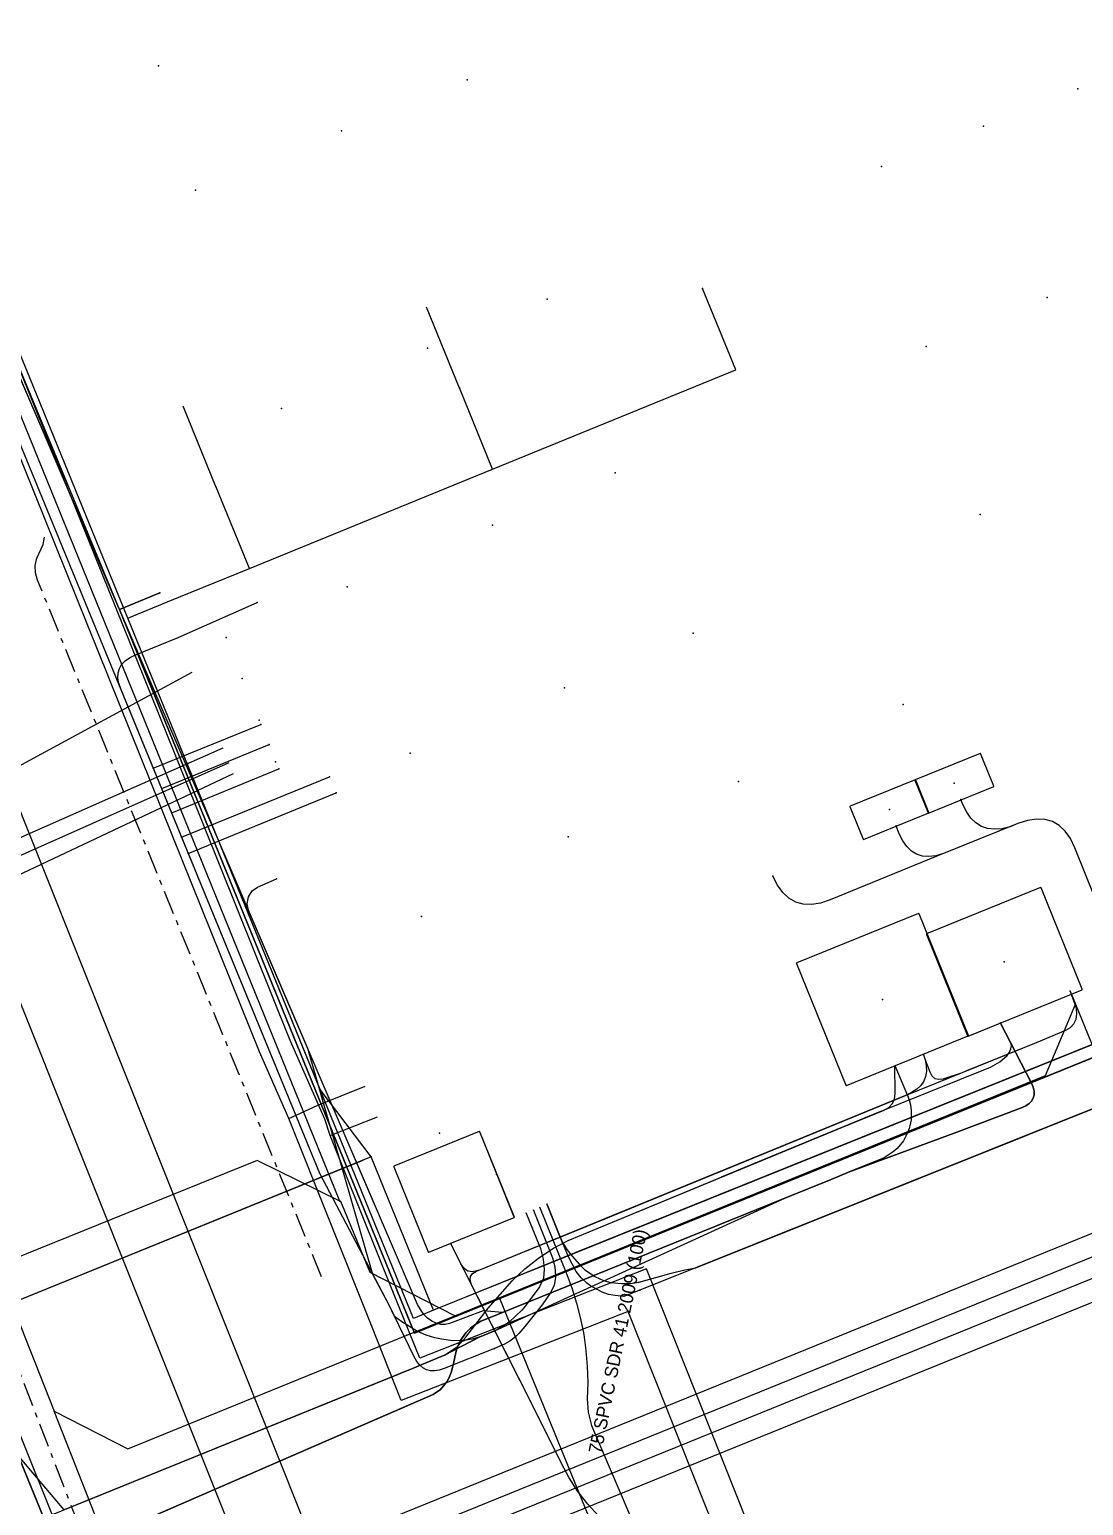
# Model space of a CAD drawing. Header units: metres. Extents: x -529 to 260, y -315 to 217.
# Drawn here: x -366.4 to -342.33, y -219.98 to -186.28 of the extents above; entities that cross this region are included whole.
import ezdxf

# ---------------------------------------------------------------- set-up
doc = ezdxf.new("R2010")
doc.units = ezdxf.units.M
doc.linetypes.add('DISUSED', pattern=[0.9943, 0.55, -0.1666, 0.1111, -0.1666])
for name, color, linetype, true_color in [('GM0772_GWA_Rioolleiding', 7, 'Continuous', 0xba38a8), ('KL1001_WAT_Waterleiding', 7, 'Continuous', 0x0000ff), ('KL1011_DAT_Duct', 7, 'Continuous', 0x00ff00), ('KL1011_DAT_Kabelbed', 7, 'Continuous', 0x00ff00), ('KL1011_DAT_Kast', 7, 'Continuous', 0x00ff00), ('KL1011_DAT_Telecommunicatiekabel', 7, 'Continuous', 0x00ff00), ('KL1031_ELS_Appurtenance', 7, 'Continuous', 0x960000), ('KL1031_ELS_Elektriciteitskabel', 7, 'Continuous', 0x960000), ('KL1031_ELS_ExtraGeometrie', 7, 'Continuous', 0x960000), ('KL1031_ELS_Kast', 7, 'Continuous', 0x960000), ('KL1031_ELS_Mantelbuis', 7, 'Continuous', 0x960000), ('KL1031_ELS_TechnischGebouw', 7, 'Continuous', 0x960000), ('KL1031_EMS_Appurtenance', 7, 'Continuous', 0xc80000), ('KL1031_EMS_Elektriciteitskabel', 7, 'Continuous', 0xc80000), ('KL1031_EMS_ExtraGeometrie', 7, 'Continuous', 0xc80000), ('KL1031_EMS_Mantelbuis', 7, 'Continuous', 0xc80000), ('KL1031_EMS_TechnischGebouw', 7, 'Continuous', 0xc80000), ('KL1031_GLD_Annotatie', 7, 'Continuous', 0xffffff), ('KL1031_GLD_OlieGasChemicalienPijpleiding', 7, 'Continuous', 0xffaf3c), ('KL1049_DAT_Appurtenance', 7, 'Continuous', 0x00ff00), ('KL1049_DAT_Mantelbuis', 7, 'Continuous', 0x00ff00), ('KL1049_DAT_Telecommunicatiekabel', 7, 'Continuous', 0x00ff00), ('KL1051_DAT_Appurtenance', 7, 'Continuous', 0x00ff00), ('KL1051_DAT_Kabelbed', 7, 'Continuous', 0x00ff00), ('KL1233_WRM_Appurtenance', 7, 'Continuous', 0x008080), ('KL1233_WRM_ThermischePijpleiding', 7, 'Continuous', 0x008080)]:
    doc.layers.add(name, color=color, linetype=linetype, true_color=true_color)

msp = doc.modelspace()

# ---------------------------------------------------------------- linework, layer by layer
at = {"layer": 'GM0772_GWA_Rioolleiding', "linetype": 'CONTINUOUS'}
for points in [[(-357.535, -231.21), (-379.161, -177.11)], [(-370.515, -194.388), (-356.544, -229.347)]]:
    msp.add_lwpolyline(points, dxfattribs=at)
at = {"layer": 'KL1001_WAT_Waterleiding', "linetype": 'CONTINUOUS'}
for points in [[(-364.233, -224.31), (-328.48, -209.809), (-323.956, -207.975), (-318.843, -205.901), (-299.696, -198.137)], [(-371.657, -205.816), (-362.685, -200.955)], [(-371.267, -206.789), (-361.979, -202.687)], [(-371.124, -207.145), (-361.843, -203.02)], [(-370.938, -207.608), (-361.742, -203.268)], [(-364.233, -224.31), (-370.938, -207.608), (-371.124, -207.145), (-371.267, -206.789), (-371.657, -205.816), (-371.711, -205.684)]]:
    msp.add_lwpolyline(points, dxfattribs=at)
at = {"layer": 'KL1011_DAT_Duct', "linetype": 'CONTINUOUS'}
for points in [[(-364.348, -199.525), (-377.779, -167.108)], [(-364.348, -199.525), (-377.779, -167.108)], [(-364.348, -199.525), (-377.779, -167.108)], [(-364.348, -199.525), (-377.779, -167.108)], [(-364.348, -199.525), (-377.779, -167.108)], [(-364.348, -199.525), (-377.779, -167.108)], [(-364.348, -199.525), (-377.779, -167.108)], [(-355.658, -215.26), (-357.605, -216.05), (-364.348, -199.525)], [(-355.658, -215.26), (-357.605, -216.05), (-364.348, -199.525)], [(-355.658, -215.26), (-357.605, -216.05), (-364.348, -199.525)], [(-355.658, -215.26), (-357.605, -216.05), (-364.348, -199.525)], [(-355.658, -215.26), (-357.605, -216.05), (-364.348, -199.525)], [(-355.658, -215.26), (-357.605, -216.05), (-364.348, -199.525)], [(-355.658, -215.26), (-357.605, -216.05), (-364.348, -199.525)], [(-352.841, -222.163), (-355.658, -215.26)], [(-352.841, -222.163), (-355.658, -215.26)], [(-352.841, -222.163), (-355.658, -215.26)], [(-352.841, -222.163), (-355.658, -215.26)], [(-352.841, -222.163), (-355.658, -215.26)], [(-352.841, -222.163), (-355.658, -215.26)], [(-352.841, -222.163), (-355.658, -215.26)]]:
    msp.add_lwpolyline(points, dxfattribs=at)
at = {"layer": 'KL1011_DAT_Kabelbed', "linetype": 'CONTINUOUS'}
for points in [[(-364.348, -199.525), (-377.779, -167.108)], [(-364.348, -199.525), (-363.424, -199.147)], [(-355.658, -215.26), (-357.605, -216.05), (-364.348, -199.525)], [(-335.927, -207.247), (-355.658, -215.26)], [(-352.841, -222.163), (-355.658, -215.26)]]:
    msp.add_lwpolyline(points, dxfattribs=at)
at = {"layer": 'KL1011_DAT_Kast'}
for p in [(-363.424, -199.147), (-361.906, -200.165), (-361.542, -201.103), (-361.152, -202.053), (-360.783, -203.004)]:
    msp.add_point(p, dxfattribs=at)
at = {"layer": 'KL1011_DAT_Telecommunicatiekabel', "linetype": 'CONTINUOUS'}
for points in [[(-256.882, -156.687), (-255.77, -156.233), (-249.263, -172.136), (-250.406, -172.514), (-357.605, -216.05), (-364.348, -199.525), (-363.424, -199.147)], [(-256.882, -156.687), (-255.77, -156.233), (-249.263, -172.136), (-250.406, -172.514), (-357.605, -216.05), (-364.348, -199.525), (-363.424, -199.147)], [(-256.882, -156.687), (-255.77, -156.233), (-249.263, -172.136), (-250.406, -172.514), (-357.605, -216.05), (-364.348, -199.525), (-363.424, -199.147)], [(-256.882, -156.687), (-255.77, -156.233), (-249.263, -172.136), (-250.406, -172.514), (-357.605, -216.05), (-364.348, -199.525), (-363.424, -199.147)], [(-256.882, -156.687), (-255.77, -156.233), (-249.263, -172.136), (-250.406, -172.514), (-357.605, -216.05), (-364.348, -199.525), (-363.424, -199.147)], [(-363.424, -199.147), (-364.348, -199.525), (-357.605, -216.05), (-258.218, -175.687), (-258.8, -174.254)], [(-363.424, -199.147), (-364.348, -199.525), (-357.605, -216.05), (-258.218, -175.687), (-258.8, -174.254)], [(-363.424, -199.147), (-364.348, -199.525), (-357.605, -216.05), (-258.218, -175.687), (-258.8, -174.254)], [(-363.424, -199.147), (-364.348, -199.525), (-357.605, -216.05), (-258.218, -175.687), (-258.8, -174.254)], [(-363.424, -199.147), (-364.348, -199.525), (-357.605, -216.05), (-258.218, -175.687), (-258.8, -174.254)], [(-363.424, -199.147), (-364.348, -199.525), (-357.605, -216.05), (-258.218, -175.687), (-258.8, -174.254)], [(-266.718, -176.377), (-265.755, -178.747), (-265.77, -178.753), (-357.605, -216.05), (-364.348, -199.525), (-363.424, -199.147)], [(-363.424, -199.147), (-364.348, -199.525), (-357.605, -216.05), (-265.77, -178.753), (-265.755, -178.747), (-266.718, -176.377)], [(-363.424, -199.147), (-364.348, -199.525), (-357.605, -216.05), (-265.77, -178.753), (-266.733, -176.383)], [(-363.424, -199.147), (-364.348, -199.525), (-357.605, -216.05), (-266.094, -178.885), (-267.056, -176.515)], [(-267.076, -176.522), (-266.113, -178.892), (-357.605, -216.05), (-364.348, -199.525), (-363.424, -199.147)], [(-363.424, -199.147), (-364.348, -199.525), (-357.605, -216.05), (-275.285, -182.618), (-276.247, -180.251)], [(-363.424, -199.147), (-364.348, -199.525), (-357.605, -216.05), (-275.967, -182.895), (-276.928, -180.528)], [(-363.424, -199.147), (-364.348, -199.525), (-357.605, -216.05), (-275.967, -182.895), (-276.928, -180.528)], [(-363.424, -199.147), (-364.348, -199.525), (-357.605, -216.05), (-276.008, -182.911), (-276.969, -180.545)], [(-363.424, -199.147), (-364.348, -199.525), (-357.605, -216.05), (-276.207, -182.993), (-277.169, -180.626)], [(-284.226, -183.496), (-283.267, -185.859), (-357.605, -216.05), (-364.348, -199.525), (-363.424, -199.147)], [(-363.424, -199.147), (-364.348, -199.525), (-357.605, -216.05), (-283.418, -185.921), (-284.378, -183.557)], [(-363.424, -199.147), (-364.348, -199.525), (-357.605, -216.05), (-283.624, -186.005), (-284.584, -183.641)], [(-285.022, -183.819), (-284.062, -186.182), (-357.605, -216.05), (-364.348, -199.525), (-363.424, -199.147)], [(-285.518, -184.021), (-284.559, -186.384), (-357.605, -216.05), (-364.348, -199.525), (-363.424, -199.147)], [(-285.808, -184.139), (-284.848, -186.501), (-357.605, -216.05), (-364.348, -199.525), (-363.424, -199.147)], [(-363.424, -199.147), (-364.348, -199.525), (-357.605, -216.05), (-284.848, -186.501), (-285.808, -184.139)], [(-290.395, -186.004), (-289.437, -188.365), (-357.605, -216.05), (-364.348, -199.525), (-363.424, -199.147)], [(-363.424, -199.147), (-364.348, -199.525), (-357.605, -216.05), (-289.437, -188.365), (-290.395, -186.004)], [(-363.424, -199.147), (-364.348, -199.525), (-357.605, -216.05), (-290.364, -188.741), (-291.323, -186.381)], [(-363.424, -199.147), (-364.348, -199.525), (-357.605, -216.05), (-291.864, -189.351), (-292.823, -186.991)], [(-363.424, -199.147), (-364.348, -199.525), (-357.605, -216.05), (-291.864, -189.351), (-292.823, -186.991)], [(-363.424, -199.147), (-364.348, -199.525), (-357.605, -216.05), (-291.923, -189.375), (-292.881, -187.015)], [(-363.424, -199.147), (-364.348, -199.525), (-357.605, -216.05), (-292.285, -189.522), (-293.243, -187.161)], [(-294.341, -187.608), (-293.383, -189.968), (-357.605, -216.05), (-364.348, -199.525), (-363.424, -199.147)], [(-363.424, -199.147), (-364.348, -199.525), (-357.605, -216.05), (-293.383, -189.968), (-294.341, -187.608)], [(-363.424, -199.147), (-364.348, -199.525), (-357.605, -216.05), (-293.383, -189.968), (-294.341, -187.608)], [(-363.424, -199.147), (-364.348, -199.525), (-357.605, -216.05), (-294.915, -190.59), (-295.874, -188.231)], [(-295.874, -188.231), (-294.915, -190.59), (-357.605, -216.05), (-364.348, -199.525), (-363.424, -199.147)], [(-363.424, -199.147), (-364.348, -199.525), (-357.605, -216.05), (-295.603, -190.869), (-296.561, -188.511)], [(-296.561, -188.511), (-295.603, -190.869), (-357.605, -216.05), (-364.348, -199.525), (-363.424, -199.147)], [(-363.424, -199.147), (-364.348, -199.525), (-357.605, -216.05), (-295.603, -190.869), (-296.561, -188.511)], [(-363.424, -199.147), (-364.348, -199.525), (-357.605, -216.05), (-295.603, -190.869), (-296.561, -188.511)], [(-363.424, -199.147), (-364.348, -199.525), (-357.605, -216.05), (-313.008, -197.939), (-313.963, -195.586)], [(-363.424, -199.147), (-364.348, -199.525), (-357.605, -216.05), (-313.008, -197.939), (-313.963, -195.586)], [(-363.424, -199.147), (-364.348, -199.525), (-357.605, -216.05), (-313.008, -197.939), (-313.963, -195.586)], [(-363.424, -199.147), (-364.348, -199.525), (-357.605, -216.05), (-313.008, -197.939), (-313.963, -195.586)], [(-363.424, -199.147), (-364.348, -199.525), (-357.605, -216.05), (-313.008, -197.939), (-313.963, -195.586)], [(-363.424, -199.147), (-364.348, -199.525), (-357.605, -216.05), (-313.008, -197.939), (-313.963, -195.586)], [(-363.424, -199.147), (-364.348, -199.525), (-357.605, -216.05), (-313.008, -197.939), (-313.963, -195.586)], [(-363.424, -199.147), (-364.348, -199.525), (-357.605, -216.05), (-313.008, -197.939), (-313.963, -195.586)], [(-363.424, -199.147), (-364.348, -199.525), (-357.605, -216.05), (-313.008, -197.939), (-313.963, -195.586)], [(-363.424, -199.147), (-364.348, -199.525), (-357.605, -216.05), (-313.008, -197.939), (-313.963, -195.586)], [(-363.424, -199.147), (-364.348, -199.525), (-357.605, -216.05), (-313.008, -197.939), (-313.963, -195.586)], [(-363.424, -199.147), (-364.348, -199.525), (-357.605, -216.05), (-313.008, -197.939), (-313.963, -195.586)], [(-363.424, -199.147), (-364.348, -199.525), (-357.605, -216.05), (-313.008, -197.939), (-313.963, -195.586)], [(-363.424, -199.147), (-364.348, -199.525), (-357.605, -216.05), (-313.008, -197.939), (-313.963, -195.586)], [(-363.424, -199.147), (-364.348, -199.525), (-357.605, -216.05), (-313.008, -197.939), (-313.963, -195.586)], [(-363.424, -199.147), (-364.348, -199.525), (-357.605, -216.05), (-313.008, -197.939), (-313.963, -195.586)], [(-363.424, -199.147), (-364.348, -199.525), (-357.605, -216.05), (-313.008, -197.939), (-313.963, -195.586)], [(-363.424, -199.147), (-364.348, -199.525), (-357.605, -216.05), (-313.008, -197.939), (-313.963, -195.586)], [(-363.424, -199.147), (-364.348, -199.525), (-357.605, -216.05), (-313.008, -197.939), (-313.963, -195.586)], [(-363.424, -199.147), (-364.348, -199.525), (-357.605, -216.05), (-313.008, -197.939), (-313.963, -195.586)], [(-363.424, -199.147), (-364.348, -199.525), (-357.605, -216.05), (-313.008, -197.939), (-313.963, -195.586)], [(-363.424, -199.147), (-364.348, -199.525), (-357.605, -216.05), (-313.008, -197.939), (-313.963, -195.586)], [(-363.424, -199.147), (-364.348, -199.525), (-357.605, -216.05), (-313.529, -198.15), (-314.484, -195.798)], [(-363.424, -199.147), (-364.348, -199.525), (-357.605, -216.05), (-318.797, -200.289), (-320.396, -196.351)], [(-320.396, -196.351), (-318.797, -200.289), (-357.605, -216.05), (-364.348, -199.525), (-363.424, -199.147)], [(-363.424, -199.147), (-364.348, -199.525), (-357.605, -216.05), (-318.797, -200.289), (-320.396, -196.351)], [(-363.424, -199.147), (-364.348, -199.525), (-357.605, -216.05), (-318.797, -200.289), (-320.396, -196.351)], [(-363.424, -199.147), (-364.348, -199.525), (-357.605, -216.05), (-318.797, -200.289), (-320.396, -196.351)], [(-363.424, -199.147), (-364.348, -199.525), (-357.605, -216.05), (-318.797, -200.289), (-320.396, -196.351)], [(-363.424, -199.147), (-364.348, -199.525), (-357.605, -216.05), (-318.797, -200.289), (-320.396, -196.351)], [(-363.424, -199.147), (-364.348, -199.525), (-357.605, -216.05), (-318.797, -200.289), (-320.396, -196.351)], [(-363.424, -199.147), (-364.348, -199.525), (-357.605, -216.05), (-318.797, -200.289), (-320.396, -196.351)], [(-363.424, -199.147), (-364.348, -199.525), (-357.605, -216.05), (-316.133, -199.207), (-317.088, -196.856)], [(-363.424, -199.147), (-364.348, -199.525), (-357.605, -216.05), (-316.133, -199.207), (-317.088, -196.856)], [(-363.424, -199.147), (-364.348, -199.525), (-357.605, -216.05), (-316.133, -199.207), (-317.088, -196.856)], [(-363.424, -199.147), (-364.348, -199.525), (-357.605, -216.05), (-316.133, -199.207), (-317.088, -196.856)], [(-363.424, -199.147), (-364.348, -199.525), (-357.605, -216.05), (-321.987, -201.585), (-323.59, -197.639)], [(-363.424, -199.147), (-364.348, -199.525), (-357.605, -216.05), (-321.987, -201.585), (-323.59, -197.639)], [(-363.424, -199.147), (-364.348, -199.525), (-357.605, -216.05), (-321.987, -201.585), (-323.59, -197.639)], [(-363.424, -199.147), (-364.348, -199.525), (-357.605, -216.05), (-321.987, -201.585), (-323.59, -197.639)], [(-363.424, -199.147), (-364.348, -199.525), (-357.605, -216.05), (-321.987, -201.585), (-323.59, -197.639)], [(-363.424, -199.147), (-364.348, -199.525), (-357.605, -216.05), (-321.987, -201.585), (-323.59, -197.639)], [(-363.424, -199.147), (-364.348, -199.525), (-357.605, -216.05), (-321.987, -201.585), (-323.59, -197.639)], [(-363.424, -199.147), (-364.348, -199.525), (-357.605, -216.05), (-321.987, -201.585), (-323.59, -197.639)], [(-363.424, -199.147), (-364.348, -199.525), (-357.605, -216.05), (-321.987, -201.585), (-323.59, -197.639)], [(-363.424, -199.147), (-364.348, -199.525), (-357.605, -216.05), (-321.987, -201.585), (-323.59, -197.639)], [(-363.424, -199.147), (-364.348, -199.525), (-357.605, -216.05), (-321.987, -201.585), (-323.59, -197.639)], [(-363.424, -199.147), (-364.348, -199.525), (-357.605, -216.05), (-321.987, -201.585), (-323.59, -197.639)], [(-363.424, -199.147), (-364.348, -199.525), (-357.605, -216.05), (-321.987, -201.585), (-323.59, -197.639)], [(-363.424, -199.147), (-364.348, -199.525), (-357.605, -216.05), (-335.927, -207.247), (-336.882, -204.895)], [(-363.424, -199.147), (-364.348, -199.525), (-357.605, -216.05), (-335.927, -207.247), (-336.882, -204.895)], [(-363.424, -199.147), (-364.348, -199.525), (-357.605, -216.05), (-335.927, -207.247), (-336.882, -204.895)], [(-363.424, -199.147), (-364.348, -199.525), (-357.605, -216.05), (-335.927, -207.247), (-336.882, -204.895)], [(-363.424, -199.147), (-364.348, -199.525), (-357.605, -216.05), (-335.927, -207.247), (-336.882, -204.895)], [(-363.424, -199.147), (-364.348, -199.525), (-357.605, -216.05), (-335.927, -207.247), (-336.882, -204.895)], [(-363.424, -199.147), (-364.348, -199.525), (-357.605, -216.05), (-335.927, -207.247), (-336.882, -204.895)], [(-363.424, -199.147), (-364.348, -199.525), (-357.605, -216.05), (-335.927, -207.247), (-336.882, -204.895)], [(-363.424, -199.147), (-364.348, -199.525), (-357.605, -216.05), (-335.927, -207.247), (-336.882, -204.895)], [(-363.424, -199.147), (-364.348, -199.525), (-357.605, -216.05), (-335.927, -207.247), (-336.882, -204.895)], [(-363.424, -199.147), (-364.348, -199.525), (-357.605, -216.05), (-335.927, -207.247), (-336.882, -204.895)], [(-363.424, -199.147), (-364.348, -199.525), (-357.605, -216.05), (-335.927, -207.247), (-336.882, -204.895)], [(-363.424, -199.147), (-364.348, -199.525), (-357.605, -216.05), (-335.927, -207.247), (-336.882, -204.895)], [(-363.424, -199.147), (-364.348, -199.525), (-357.605, -216.05), (-335.927, -207.247), (-336.882, -204.895)], [(-363.424, -199.147), (-364.348, -199.525), (-357.605, -216.05), (-335.927, -207.247), (-336.882, -204.895)], [(-363.424, -199.147), (-364.348, -199.525), (-357.605, -216.05), (-335.927, -207.247), (-336.882, -204.895)], [(-363.424, -199.147), (-364.348, -199.525), (-357.605, -216.05), (-335.927, -207.247), (-336.882, -204.895)], [(-363.424, -199.147), (-364.348, -199.525), (-357.605, -216.05), (-335.927, -207.247), (-336.882, -204.895)], [(-363.424, -199.147), (-364.348, -199.525), (-357.605, -216.05), (-335.927, -207.247), (-336.882, -204.895)], [(-363.424, -199.147), (-364.348, -199.525), (-357.605, -216.05), (-335.927, -207.247), (-336.882, -204.895)], [(-363.424, -199.147), (-364.348, -199.525), (-357.605, -216.05), (-335.927, -207.247), (-336.882, -204.895)], [(-363.424, -199.147), (-364.348, -199.525), (-357.605, -216.05), (-335.927, -207.247), (-336.882, -204.895)], [(-363.424, -199.147), (-364.348, -199.525), (-357.605, -216.05), (-335.927, -207.247), (-336.882, -204.895)], [(-363.424, -199.147), (-364.348, -199.525), (-357.605, -216.05), (-335.927, -207.247), (-336.882, -204.895)], [(-363.424, -199.147), (-364.348, -199.525), (-357.605, -216.05), (-335.927, -207.247), (-336.882, -204.895)], [(-363.424, -199.147), (-364.348, -199.525), (-357.605, -216.05), (-335.927, -207.247), (-336.882, -204.895)], [(-363.424, -199.147), (-364.348, -199.525), (-357.605, -216.05), (-335.927, -207.247), (-336.882, -204.895)], [(-363.424, -199.147), (-364.348, -199.525), (-357.605, -216.05), (-335.927, -207.247), (-336.882, -204.895)], [(-363.424, -199.147), (-364.348, -199.525), (-357.605, -216.05), (-335.927, -207.247), (-336.882, -204.895)], [(-363.424, -199.147), (-364.348, -199.525), (-357.605, -216.05), (-335.927, -207.247), (-336.882, -204.895)], [(-363.424, -199.147), (-364.348, -199.525), (-357.605, -216.05), (-335.927, -207.247), (-336.882, -204.895)], [(-363.424, -199.147), (-364.348, -199.525), (-357.605, -216.05), (-335.927, -207.247), (-336.882, -204.895)]]:
    msp.add_lwpolyline(points, dxfattribs=at)
at = {"layer": 'KL1031_ELS_Appurtenance'}
for p in [(-363.458, -187.113), (-356.406, -187.43), (-342.454, -187.635), (-359.272, -188.596), (-344.613, -188.49), (-346.939, -189.411), (-362.607, -189.954), (-343.161, -192.399), (-354.58, -192.437), (-357.312, -193.562), (-345.92, -193.521), (-360.642, -194.933), (-353.021, -196.409), (-344.689, -197.359), (-355.828, -197.6), (-359.147, -199.007), (-361.201, -199.369), (-351.242, -200.067), (-354.178, -201.312), (-346.447, -201.698), (-364.028, -202.043), (-364.028, -202.043), (-361.119, -202.149), (-360.93, -202.612), (-357.706, -202.809), (-363.573, -203.151), (-360.703, -203.167), (-359.55, -203.345), (-350.21, -203.452), (-363.382, -203.613), (-359.398, -203.715), (-345.127, -203.863), (-363.154, -204.169), (-346.609, -204.467), (-362.927, -204.723), (-354.096, -204.715), (-362.774, -205.094), (-360.756, -205.679), (-349.422, -205.612), (-357.447, -206.533), (-352.462, -215.067), (-357.894, -216.014), (-355.781, -216.396)]:
    msp.add_point(p, dxfattribs=at)
at = {"layer": 'KL1031_ELS_Elektriciteitskabel', "linetype": 'CONTINUOUS'}
for points in [[(-344.228, -208.956), (-343.516, -210.339), (-343.474, -210.436), (-343.454, -210.525), (-343.453, -210.608), (-343.474, -210.683), (-343.516, -210.75), (-343.578, -210.811), (-343.66, -210.865), (-343.764, -210.912), (-345.28, -211.483), (-347.696, -212.377), (-348.093, -212.543), (-349.148, -212.965), (-355.594, -215.575), (-356.038, -215.537), (-356.809, -215.828), (-356.905, -215.851), (-357.007, -215.849), (-357.111, -215.824), (-357.214, -215.776), (-357.312, -215.706), (-357.4, -215.617), (-357.539, -215.397), (-375.272, -174.062)], [(-344.228, -208.956), (-343.516, -210.339), (-343.474, -210.436), (-343.454, -210.525), (-343.453, -210.608), (-343.474, -210.683), (-343.516, -210.75), (-343.578, -210.811), (-343.66, -210.865), (-343.764, -210.912), (-345.28, -211.483), (-347.696, -212.377), (-348.093, -212.543), (-349.148, -212.965), (-355.594, -215.575), (-356.038, -215.537), (-356.809, -215.828), (-356.905, -215.851), (-357.007, -215.849), (-357.111, -215.824), (-357.214, -215.776), (-357.312, -215.706), (-357.4, -215.617), (-357.539, -215.397), (-375.088, -174.492)], [(-355.781, -216.396), (-356.931, -216.856), (-357.043, -216.893), (-357.148, -216.909), (-357.245, -216.906), (-357.333, -216.883), (-357.415, -216.84), (-357.489, -216.777), (-357.556, -216.695), (-357.614, -216.592), (-358.19, -215.407), (-359.77, -212.403), (-370.131, -187.2), (-370.112, -187.268)], [(-311.575, -198.592), (-325, -204.068), (-325.927, -204.442), (-352.462, -215.067)], [(-355.062, -213.291), (-354.728, -214.113), (-354.668, -214.358), (-354.647, -214.588), (-354.664, -214.796), (-354.75, -214.988), (-354.766, -215.014), (-355.104, -215.461), (-355.16, -215.526), (-355.445, -215.796), (-355.712, -215.964), (-355.98, -216.083), (-356.116, -216.136), (-356.294, -216.184), (-356.477, -216.214), (-356.734, -216.221), (-356.99, -216.187), (-357.143, -216.154), (-357.344, -216.098), (-357.536, -216.015), (-357.895, -215.794), (-358.062, -215.67), (-358.19, -215.407), (-359.77, -212.403), (-364.317, -201.34), (-364.362, -201.209), (-364.382, -201.087), (-364.377, -200.975), (-364.349, -200.874), (-364.297, -200.782), (-364.22, -200.701), (-364.118, -200.63), (-363.993, -200.569), (-363.008, -200.166), (-361.201, -199.369)], [(-355.062, -213.291), (-354.728, -214.113), (-354.668, -214.358), (-354.647, -214.588), (-354.664, -214.796), (-354.75, -214.988), (-354.766, -215.014), (-355.104, -215.461), (-355.16, -215.526), (-355.445, -215.796), (-355.712, -215.964), (-355.98, -216.083), (-356.116, -216.136), (-356.294, -216.184), (-356.477, -216.214), (-356.734, -216.221), (-356.99, -216.187), (-357.143, -216.154), (-357.344, -216.098), (-357.536, -216.015), (-357.895, -215.794), (-358.062, -215.67), (-358.19, -215.407), (-359.77, -212.403), (-364.028, -202.043)], [(-355.062, -213.291), (-354.728, -214.113), (-354.668, -214.358), (-354.647, -214.588), (-354.664, -214.796), (-354.75, -214.988), (-354.766, -215.014), (-355.104, -215.461), (-355.16, -215.526), (-355.445, -215.796), (-355.712, -215.964), (-355.98, -216.083), (-356.116, -216.136), (-356.294, -216.184), (-356.477, -216.214), (-356.734, -216.221), (-356.99, -216.187), (-357.143, -216.154), (-357.344, -216.098), (-357.536, -216.015), (-357.895, -215.794), (-358.062, -215.67), (-358.19, -215.407), (-359.77, -212.403), (-364.028, -202.043)], [(-363.573, -203.151), (-361.119, -202.149)], [(-373.601, -202.277), (-372.861, -203.699), (-365.866, -220.777)], [(-363.382, -203.613), (-360.93, -202.612)], [(-363.154, -204.169), (-360.703, -203.167)], [(-362.927, -204.723), (-359.55, -203.345)], [(-362.774, -205.094), (-359.398, -203.715)], [(-341.41, -207.746), (-342.527, -204.969), (-342.628, -204.758), (-342.748, -204.588), (-342.885, -204.457), (-343.039, -204.367), (-343.21, -204.318), (-343.398, -204.31), (-343.604, -204.342), (-343.828, -204.415), (-344.004, -204.486), (-344.189, -204.531), (-344.361, -204.545), (-344.517, -204.527), (-344.659, -204.479), (-344.786, -204.4), (-344.899, -204.29), (-344.996, -204.15), (-345.08, -203.978), (-345.127, -203.863)], [(-341.41, -207.746), (-342.527, -204.969), (-342.628, -204.758), (-342.748, -204.588), (-342.885, -204.457), (-343.039, -204.367), (-343.21, -204.318), (-343.398, -204.31), (-343.604, -204.342), (-343.828, -204.415), (-345.675, -205.159), (-348.114, -206.155), (-348.336, -206.228), (-348.542, -206.261), (-348.731, -206.254), (-348.901, -206.206), (-349.057, -206.119), (-349.195, -205.99), (-349.317, -205.821), (-349.422, -205.612)], [(-341.41, -207.746), (-342.527, -204.969), (-342.628, -204.758), (-342.748, -204.588), (-342.885, -204.457), (-343.039, -204.367), (-343.21, -204.318), (-343.398, -204.31), (-343.604, -204.342), (-343.828, -204.415), (-345.527, -205.098), (-345.7, -205.147), (-345.86, -205.167), (-346.006, -205.156), (-346.139, -205.115), (-346.258, -205.043), (-346.364, -204.941), (-346.456, -204.811), (-346.535, -204.649), (-346.609, -204.467)], [(-365.866, -220.777), (-372.483, -204.625)], [(-355.062, -213.291), (-354.728, -214.113), (-354.668, -214.358), (-354.647, -214.588), (-354.664, -214.796), (-354.75, -214.988), (-354.766, -215.014), (-355.104, -215.461), (-355.16, -215.526), (-355.445, -215.796), (-355.712, -215.964), (-355.98, -216.083), (-356.116, -216.136), (-356.294, -216.184), (-356.477, -216.214), (-356.734, -216.221), (-356.99, -216.187), (-357.143, -216.154), (-357.344, -216.098), (-357.536, -216.015), (-357.895, -215.794), (-358.062, -215.67), (-358.19, -215.407), (-358.557, -214.71), (-360.047, -209.552), (-361.402, -206.391), (-361.429, -206.246), (-361.397, -206.089), (-361.312, -205.953), (-361.193, -205.866), (-360.756, -205.679)], [(-366.232, -220.337), (-357.654, -216.855), (-356.995, -216.582), (-356.926, -216.551), (-356.116, -216.136), (-355.98, -216.083), (-355.783, -215.997), (-349.148, -212.965), (-348.093, -212.543), (-347.696, -212.377), (-345.28, -211.483), (-343.764, -210.912), (-343.66, -210.865), (-343.578, -210.811), (-343.516, -210.75), (-343.474, -210.683), (-343.453, -210.608), (-343.454, -210.525), (-343.474, -210.436), (-343.516, -210.339), (-344.228, -208.956)], [(-366.232, -220.337), (-357.654, -216.855), (-356.995, -216.582), (-356.926, -216.551), (-356.861, -216.517), (-356.628, -216.352), (-356.437, -216.139), (-355.928, -215.48), (-355.376, -214.858), (-355.09, -214.583), (-354.779, -214.336), (-354.447, -214.118), (-354.097, -213.931), (-347.216, -211.09), (-344.454, -209.978), (-344.239, -209.854), (-344.074, -209.706), (-344.018, -209.631), (-343.984, -209.557), (-343.973, -209.49), (-343.984, -209.431), (-344.228, -208.956)], [(-365.327, -220.992), (-357.179, -217.45), (-357.017, -217.333), (-356.904, -217.21), (-356.871, -217.161), (-356.815, -217.061), (-356.771, -216.946), (-356.721, -216.772), (-356.656, -216.461), (-356.639, -216.404), (-356.594, -216.291), (-356.558, -216.22), (-356.512, -216.147), (-356.434, -216.043), (-356.392, -215.998), (-356.326, -215.935), (-356.231, -215.861), (-356.151, -215.811), (-356.09, -215.778), (-355.991, -215.735), (-349.148, -212.965), (-348.093, -212.543), (-347.696, -212.377), (-345.28, -211.483), (-343.764, -210.912), (-343.66, -210.865), (-343.578, -210.811), (-343.516, -210.75), (-343.474, -210.683), (-343.453, -210.608), (-343.454, -210.525), (-343.474, -210.436), (-343.516, -210.339), (-344.228, -208.956)], [(-366.232, -220.337), (-357.654, -216.855), (-356.995, -216.582), (-356.926, -216.551), (-356.861, -216.517), (-356.628, -216.352), (-356.437, -216.139), (-355.928, -215.48), (-355.376, -214.858), (-355.09, -214.583), (-354.779, -214.336), (-354.447, -214.118), (-354.097, -213.931), (-347.833, -211.344), (-346.883, -210.956), (-346.771, -210.894), (-346.691, -210.809), (-346.644, -210.705), (-346.629, -210.578), (-346.637, -209.934)], [(-366.232, -220.337), (-357.654, -216.855), (-356.995, -216.582), (-356.926, -216.551), (-356.861, -216.517), (-356.628, -216.352), (-356.437, -216.139), (-355.928, -215.48), (-355.376, -214.858), (-355.09, -214.583), (-354.779, -214.336), (-354.447, -214.118), (-354.097, -213.931), (-347.833, -211.344), (-346.883, -210.956), (-346.771, -210.894), (-346.691, -210.809), (-346.644, -210.705), (-346.629, -210.578), (-346.637, -209.934)], [(-366.232, -220.337), (-357.654, -216.855), (-356.995, -216.582), (-356.926, -216.551), (-356.861, -216.517), (-356.628, -216.352), (-356.437, -216.139), (-355.928, -215.48), (-355.376, -214.858), (-355.09, -214.583), (-354.779, -214.336), (-354.447, -214.118), (-354.097, -213.931), (-347.833, -211.344), (-346.883, -210.956), (-346.771, -210.894), (-346.691, -210.809), (-346.644, -210.705), (-346.629, -210.578), (-346.637, -209.934)], [(-366.232, -220.337), (-357.654, -216.855), (-356.995, -216.582), (-356.926, -216.551), (-356.861, -216.517), (-356.628, -216.352), (-356.437, -216.139), (-355.928, -215.48), (-355.376, -214.858), (-355.09, -214.583), (-354.779, -214.336), (-354.447, -214.118), (-354.097, -213.931), (-347.833, -211.344), (-346.883, -210.956), (-346.771, -210.894), (-346.691, -210.809), (-346.644, -210.705), (-346.629, -210.578), (-346.637, -209.934)], [(-366.232, -220.337), (-357.654, -216.855), (-356.995, -216.582), (-356.926, -216.551), (-356.861, -216.517), (-356.628, -216.352), (-356.437, -216.139), (-355.928, -215.48), (-355.376, -214.858), (-355.09, -214.583), (-354.779, -214.336), (-354.447, -214.118), (-354.097, -213.931), (-347.833, -211.344), (-346.883, -210.956), (-346.771, -210.894), (-346.691, -210.809), (-346.644, -210.705), (-346.629, -210.578), (-346.637, -209.934)], [(-366.232, -220.337), (-357.654, -216.855), (-356.995, -216.582), (-356.926, -216.551), (-356.861, -216.517), (-356.628, -216.352), (-356.437, -216.139), (-355.928, -215.48), (-355.376, -214.858), (-355.09, -214.583), (-354.779, -214.336), (-354.447, -214.118), (-354.097, -213.931), (-347.833, -211.344), (-346.883, -210.956), (-346.771, -210.894), (-346.691, -210.809), (-346.644, -210.705), (-346.629, -210.578), (-346.637, -209.934)], [(-366.232, -220.337), (-357.654, -216.855), (-356.995, -216.582), (-356.926, -216.551), (-356.861, -216.517), (-356.628, -216.352), (-356.437, -216.139), (-355.928, -215.48), (-355.376, -214.858), (-355.09, -214.583), (-354.779, -214.336), (-354.447, -214.118), (-354.097, -213.931), (-347.833, -211.344), (-346.883, -210.956), (-346.771, -210.894), (-346.691, -210.809), (-346.644, -210.705), (-346.629, -210.578), (-346.637, -209.934)], [(-366.232, -220.337), (-357.654, -216.855), (-356.995, -216.582), (-356.926, -216.551), (-356.861, -216.517), (-356.628, -216.352), (-356.437, -216.139), (-355.928, -215.48), (-355.376, -214.858), (-355.09, -214.583), (-354.779, -214.336), (-354.447, -214.118), (-354.097, -213.931), (-347.833, -211.344), (-346.883, -210.956), (-346.771, -210.894), (-346.691, -210.809), (-346.644, -210.705), (-346.629, -210.578), (-346.637, -209.934)], [(-366.232, -220.337), (-357.654, -216.855), (-356.995, -216.582), (-356.926, -216.551), (-356.861, -216.517), (-356.628, -216.352), (-356.437, -216.139), (-355.928, -215.48), (-355.376, -214.858), (-355.09, -214.583), (-354.779, -214.336), (-354.447, -214.118), (-354.097, -213.931), (-347.833, -211.344), (-346.883, -210.956), (-346.771, -210.894), (-346.691, -210.809), (-346.644, -210.705), (-346.629, -210.578), (-346.637, -209.934)], [(-346.637, -209.934), (-346.347, -210.621), (-346.309, -210.725), (-346.281, -210.835), (-346.262, -210.976), (-346.26, -211.064), (-346.267, -211.179), (-346.291, -211.317), (-346.309, -211.376), (-346.383, -211.554), (-346.439, -211.656), (-346.587, -211.836), (-346.672, -211.912), (-346.882, -212.044), (-347.696, -212.377), (-348.093, -212.543), (-349.148, -212.965), (-355.991, -215.735), (-356.09, -215.778), (-356.151, -215.811), (-356.231, -215.861), (-356.326, -215.935), (-356.392, -215.998), (-356.434, -216.043), (-356.512, -216.147), (-356.558, -216.22), (-356.594, -216.291), (-356.639, -216.404), (-356.656, -216.461), (-356.721, -216.772), (-356.771, -216.946), (-356.815, -217.061), (-356.871, -217.161), (-356.904, -217.21), (-357.017, -217.333), (-357.179, -217.45), (-365.327, -220.992)], [(-354.586, -213.097), (-354.295, -213.816), (-354.226, -213.977), (-354.127, -214.138), (-354.01, -214.288), (-353.841, -214.482), (-353.722, -214.597), (-353.705, -214.611), (-353.489, -214.753), (-353.292, -214.847), (-353.126, -214.892), (-352.876, -214.916), (-352.677, -214.919), (-352.475, -214.885), (-351.748, -214.681), (-351.432, -214.604), (-351.183, -214.555), (-340.996, -210.477)], [(-354.586, -213.097), (-354.295, -213.816), (-354.226, -213.977), (-354.127, -214.138), (-354.01, -214.288), (-353.841, -214.482), (-353.722, -214.597), (-353.705, -214.611), (-353.489, -214.753), (-353.292, -214.847), (-353.126, -214.892), (-352.876, -214.916), (-352.677, -214.919), (-352.481, -214.886), (-352.095, -214.78), (-351.748, -214.681), (-351.432, -214.604), (-351.183, -214.555), (-340.996, -210.477)], [(-354.586, -213.097), (-354.295, -213.816), (-354.226, -213.977), (-354.127, -214.138), (-354.01, -214.288), (-353.841, -214.482), (-353.722, -214.597), (-353.705, -214.611), (-353.489, -214.753), (-353.292, -214.847), (-353.126, -214.892), (-352.876, -214.916), (-352.677, -214.919), (-352.481, -214.886), (-352.095, -214.78), (-351.748, -214.681), (-351.432, -214.604), (-351.183, -214.555), (-340.996, -210.477)], [(-355.062, -213.291), (-354.728, -214.113), (-354.668, -214.358), (-354.647, -214.588), (-354.664, -214.796), (-354.75, -214.988), (-354.766, -215.014), (-355.104, -215.461), (-355.16, -215.526), (-355.445, -215.796), (-355.712, -215.964), (-355.98, -216.083), (-356.116, -216.136), (-356.926, -216.551), (-356.995, -216.582), (-357.654, -216.855), (-365.613, -220.085), (-366.658, -218.843)], [(-354.901, -213.226), (-354.456, -214.329), (-354.399, -214.531), (-354.387, -214.742), (-354.389, -214.78), (-354.419, -214.951), (-354.491, -215.11), (-354.693, -215.401), (-355.09, -215.894), (-355.227, -216.054), (-355.28, -216.111), (-355.34, -216.166), (-355.427, -216.229), (-355.55, -216.303), (-355.781, -216.396)], [(-354.752, -213.165), (-354.141, -214.67), (-354.013, -215.014), (-353.904, -215.365), (-353.813, -215.721), (-353.743, -216.081), (-353.692, -216.445), (-353.661, -216.811), (-353.651, -217.178), (-353.661, -217.545), (-353.644, -217.857), (-353.562, -218.159), (-352.038, -221.738)], [(-352.462, -215.067), (-352.828, -215.213), (-353.028, -215.192), (-353.178, -215.165), (-353.322, -215.116), (-353.586, -214.966), (-353.669, -214.905), (-353.802, -214.785), (-353.912, -214.643), (-354.08, -214.324), (-354.295, -213.816), (-354.586, -213.097)]]:
    msp.add_lwpolyline(points, dxfattribs=at)
at = {"layer": 'KL1031_ELS_Elektriciteitskabel', "linetype": 'DISUSED'}
msp.add_lwpolyline([(-364.535, -222.35), (-373.52, -199.08)], dxfattribs=at)
at = {"layer": 'KL1031_ELS_ExtraGeometrie', "linetype": 'CONTINUOUS'}
for points in [[(-344.378, -203.567), (-344.376, -203.558), (-344.678, -202.817), (-344.687, -202.811), (-346.173, -203.415), (-346.18, -203.424), (-345.877, -204.169), (-345.868, -204.175), (-344.378, -203.568), (-344.378, -203.567)], [(-345.859, -204.171), (-345.858, -204.162), (-346.16, -203.421), (-346.169, -203.414), (-347.655, -204.017), (-347.661, -204.026), (-347.36, -204.772), (-347.351, -204.778), (-345.86, -204.172), (-345.859, -204.171)], [(-342.36, -208.207), (-342.359, -208.198), (-343.298, -205.882), (-343.305, -205.876), (-343.312, -205.876), (-345.91, -206.93), (-345.916, -206.937), (-345.916, -206.943), (-344.975, -209.26), (-344.969, -209.265), (-344.962, -209.266), (-342.36, -208.208), (-342.36, -208.207)], [(-344.958, -209.262), (-344.956, -209.252), (-346.084, -206.472), (-346.09, -206.467), (-346.098, -206.467), (-348.877, -207.595), (-348.883, -207.6), (-348.883, -207.608), (-347.755, -210.388), (-347.75, -210.394), (-347.742, -210.394), (-344.958, -209.262), (-344.958, -209.262)], [(-355.329, -213.408), (-355.327, -213.4), (-355.331, -213.389), (-356.117, -211.453), (-356.123, -211.447), (-356.131, -211.448), (-358.077, -212.237), (-358.083, -212.243), (-358.083, -212.251), (-357.292, -214.196), (-357.287, -214.202), (-357.279, -214.202), (-355.329, -213.408), (-355.329, -213.408)]]:
    msp.add_lwpolyline(points, close=True, dxfattribs=at)
at = {"layer": 'KL1031_ELS_Kast'}
for p in [(-345.278, -203.493), (-346.76, -204.096)]:
    msp.add_point(p, dxfattribs=at)
at = {"layer": 'KL1031_ELS_Mantelbuis', "linetype": 'CONTINUOUS'}
for points in [[(-347.833, -211.344), (-350.606, -212.489)], [(-347.833, -211.344), (-350.606, -212.489)], [(-347.833, -211.344), (-350.606, -212.489)], [(-347.833, -211.344), (-350.606, -212.489)], [(-347.833, -211.344), (-350.606, -212.489)], [(-347.833, -211.344), (-350.606, -212.489)], [(-347.833, -211.344), (-350.606, -212.489)], [(-347.833, -211.344), (-350.606, -212.489)], [(-347.833, -211.344), (-350.606, -212.489)], [(-347.833, -211.344), (-350.606, -212.489)], [(-357.654, -216.855), (-365.243, -219.936)], [(-357.654, -216.855), (-365.243, -219.936)], [(-357.654, -216.855), (-365.243, -219.936)], [(-357.654, -216.855), (-365.243, -219.936)], [(-357.654, -216.855), (-365.243, -219.936)], [(-357.654, -216.855), (-365.243, -219.936)], [(-357.654, -216.855), (-365.243, -219.936)], [(-357.654, -216.855), (-365.243, -219.936)], [(-357.654, -216.855), (-365.243, -219.936)], [(-357.654, -216.855), (-365.243, -219.936)], [(-357.654, -216.855), (-365.243, -219.936)], [(-357.654, -216.855), (-365.243, -219.936)], [(-357.517, -217.598), (-365.327, -220.992)], [(-357.517, -217.598), (-365.327, -220.992)]]:
    msp.add_lwpolyline(points, dxfattribs=at)
at = {"layer": 'KL1031_ELS_TechnischGebouw'}
for p in [(-344.137, -207.57), (-346.92, -208.429), (-355.732, -212.429)]:
    msp.add_point(p, dxfattribs=at)
at = {"layer": 'KL1031_EMS_Appurtenance'}
msp.add_point((-353.276, -213.443), dxfattribs=at)
at = {"layer": 'KL1031_EMS_Elektriciteitskabel', "linetype": 'DISUSED'}
msp.add_lwpolyline([(-359.729, -214.761), (-366.217, -198.857), (-366.262, -198.691), (-366.269, -198.519), (-366.234, -198.35), (-366.089, -198.042), (-366.055, -197.877)], dxfattribs=at)
msp.add_lwpolyline([(-359.729, -214.761), (-366.217, -198.857), (-366.262, -198.691), (-366.269, -198.519), (-366.234, -198.35), (-366.089, -198.042), (-366.055, -197.877)], dxfattribs=at)
at = {"layer": 'KL1031_EMS_Elektriciteitskabel', "linetype": 'CONTINUOUS'}
for points in [[(-353.276, -213.443), (-346.391, -210.624), (-343.404, -209.411), (-342.73, -209.133), (-342.628, -209.072), (-342.546, -208.985), (-342.493, -208.88), (-342.476, -208.762), (-342.49, -208.639), (-342.525, -208.52), (-342.613, -208.301)], [(-345.993, -209.673), (-345.945, -209.811), (-345.841, -210.085), (-345.791, -210.176), (-345.724, -210.232), (-345.637, -210.253), (-345.535, -210.239), (-345.092, -210.094), (-344.99, -210.054), (-343.404, -209.411), (-342.73, -209.133), (-342.628, -209.072), (-342.546, -208.985), (-342.493, -208.88), (-342.476, -208.762), (-342.49, -208.639), (-342.525, -208.52), (-342.613, -208.301)], [(-345.993, -209.673), (-345.945, -209.811), (-345.918, -209.948), (-345.914, -210.074), (-345.934, -210.191), (-345.978, -210.298), (-346.046, -210.394), (-346.138, -210.481), (-346.253, -210.557), (-346.391, -210.624), (-356.124, -214.609), (-356.158, -214.622), (-356.281, -214.648), (-356.387, -214.631), (-356.476, -214.57), (-356.548, -214.467), (-356.789, -213.991)], [(-353.398, -220.225), (-353.648, -219.952), (-353.874, -219.663), (-354.074, -219.354), (-354.249, -219.029), (-354.911, -217.694), (-356.307, -214.943), (-356.339, -214.843), (-356.331, -214.758), (-356.281, -214.69), (-356.191, -214.637), (-353.276, -213.443)], [(-348.015, -235.576), (-348.256, -234.985), (-348.378, -234.579), (-348.417, -234.185), (-348.385, -233.598), (-348.399, -233.19), (-348.432, -232.91), (-348.55, -232.569), (-349.343, -230.423), (-352.141, -221.868), (-352.405, -221.455), (-352.622, -221.134), (-352.856, -220.825), (-353.106, -220.531), (-353.398, -220.225), (-353.648, -219.952), (-353.874, -219.663), (-354.074, -219.354), (-354.249, -219.029), (-354.911, -217.694), (-356.789, -213.991)]]:
    msp.add_lwpolyline(points, dxfattribs=at)
at = {"layer": 'KL1031_EMS_ExtraGeometrie', "linetype": 'CONTINUOUS'}
for points in [[(-342.36, -208.207), (-342.359, -208.198), (-343.298, -205.882), (-343.305, -205.876), (-343.312, -205.876), (-345.91, -206.93), (-345.916, -206.937), (-345.916, -206.943), (-344.975, -209.26), (-344.969, -209.265), (-344.962, -209.266), (-342.36, -208.208), (-342.36, -208.207)], [(-344.958, -209.262), (-344.956, -209.252), (-346.084, -206.472), (-346.09, -206.467), (-346.098, -206.467), (-348.877, -207.595), (-348.883, -207.6), (-348.883, -207.608), (-347.755, -210.388), (-347.75, -210.394), (-347.742, -210.394), (-344.958, -209.262), (-344.958, -209.262)], [(-355.329, -213.408), (-355.328, -213.398), (-356.117, -211.453), (-356.123, -211.447), (-356.131, -211.448), (-358.077, -212.237), (-358.083, -212.243), (-358.083, -212.251), (-357.292, -214.196), (-357.287, -214.202), (-357.279, -214.202), (-355.329, -213.408), (-355.329, -213.408)]]:
    msp.add_lwpolyline(points, close=True, dxfattribs=at)
at = {"layer": 'KL1031_EMS_Mantelbuis', "linetype": 'CONTINUOUS'}
msp.add_lwpolyline([(-350.655, -212.37), (-347.879, -211.233)], dxfattribs=at)
msp.add_lwpolyline([(-350.655, -212.37), (-347.879, -211.233)], dxfattribs=at)
at = {"layer": 'KL1031_EMS_TechnischGebouw'}
for p in [(-344.137, -207.57), (-346.92, -208.429), (-355.732, -212.429)]:
    msp.add_point(p, dxfattribs=at)
at = {"layer": 'KL1031_GLD_OlieGasChemicalienPijpleiding', "linetype": 'CONTINUOUS'}
msp.add_lwpolyline([(-238.448, -172.749), (-356.44, -220.608), (-379.786, -230.12)], dxfattribs=at)
at = {"layer": 'KL1049_DAT_Appurtenance'}
for p in [(-351.028, -192.196), (-356.582, -194.465), (-362.136, -196.733), (-358.599, -212.021), (-353.926, -214.208), (-353.926, -214.208), (-353.926, -214.208)]:
    msp.add_point(p, dxfattribs=at)
at = {"layer": 'KL1049_DAT_Mantelbuis', "linetype": 'CONTINUOUS'}
msp.add_lwpolyline([(-367.38, -215.596), (-358.784, -212.096)], dxfattribs=at)
at = {"layer": 'KL1049_DAT_Telecommunicatiekabel', "linetype": 'CONTINUOUS'}
for points in [[(-141.421, -120.858), (-140.612, -125.94), (-140.01, -127.422), (-239.307, -167.735), (-240.784, -168.757), (-241.202, -168.928), (-248.499, -171.9), (-250.406, -172.514), (-356.704, -215.337), (-357.172, -215.526), (-358.599, -212.021)], [(-358.599, -212.021), (-359.763, -210.487), (-364.156, -199.725), (-370.475, -184.246), (-373.337, -177.233), (-377.519, -166.992), (-368.859, -163.435), (-369.714, -161.299), (-370.278, -159.91), (-368.88, -159.369), (-367.48, -158.828)], [(-358.599, -212.021), (-359.763, -210.487), (-364.156, -199.725), (-370.475, -184.246), (-373.337, -177.233), (-377.519, -166.992), (-368.859, -163.435), (-369.714, -161.299), (-370.278, -159.91), (-368.88, -159.369)], [(-358.599, -212.021), (-359.763, -210.487), (-364.156, -199.725), (-370.475, -184.246), (-373.337, -177.233), (-377.519, -166.992), (-368.859, -163.435), (-369.714, -161.299), (-370.278, -159.91)], [(-247.772, -171.587), (-248.499, -171.9), (-250.406, -172.514), (-353.926, -214.208)], [(-353.926, -214.208), (-356.704, -215.337), (-357.172, -215.526), (-357.629, -215.713), (-364.156, -199.725), (-363.231, -199.346), (-361.379, -198.59), (-355.825, -196.322), (-350.27, -194.053), (-351.028, -192.196)], [(-356.581, -194.47), (-357.336, -192.619)], [(-356.581, -194.47), (-357.336, -192.619)], [(-356.581, -194.47), (-357.336, -192.619)], [(-356.581, -194.47), (-357.336, -192.619)], [(-356.581, -194.47), (-357.336, -192.619)], [(-356.581, -194.47), (-357.336, -192.619)], [(-356.581, -194.47), (-357.336, -192.619)], [(-356.581, -194.47), (-357.336, -192.619)], [(-356.581, -194.47), (-357.336, -192.619)], [(-356.581, -194.47), (-357.336, -192.619)], [(-356.581, -194.47), (-357.336, -192.619)], [(-356.581, -194.47), (-357.336, -192.619)], [(-356.581, -194.47), (-357.336, -192.619)], [(-356.581, -194.47), (-357.336, -192.619)], [(-356.581, -194.47), (-357.336, -192.619)], [(-356.581, -194.47), (-357.336, -192.619)], [(-356.581, -194.47), (-357.336, -192.619)], [(-356.581, -194.47), (-357.336, -192.619)], [(-356.581, -194.47), (-357.336, -192.619)], [(-356.581, -194.47), (-357.336, -192.619)], [(-356.581, -194.47), (-357.336, -192.619)], [(-356.581, -194.47), (-357.336, -192.619)], [(-356.581, -194.47), (-357.336, -192.619)], [(-356.581, -194.47), (-357.336, -192.619)], [(-356.581, -194.47), (-357.336, -192.619)], [(-356.581, -194.47), (-357.336, -192.619)], [(-356.581, -194.47), (-357.336, -192.619)], [(-356.581, -194.47), (-357.336, -192.619)], [(-356.581, -194.47), (-357.336, -192.619)], [(-356.581, -194.47), (-357.336, -192.619)], [(-356.581, -194.47), (-357.336, -192.619)], [(-356.581, -194.47), (-357.336, -192.619)], [(-356.581, -194.47), (-357.336, -192.619)], [(-356.581, -194.47), (-357.336, -192.619)], [(-356.581, -194.47), (-357.336, -192.619)], [(-356.581, -194.47), (-357.336, -192.619)], [(-356.581, -194.47), (-357.336, -192.619)], [(-356.581, -194.47), (-357.336, -192.619)], [(-356.581, -194.47), (-357.336, -192.619)], [(-356.581, -194.47), (-357.336, -192.619)], [(-356.581, -194.47), (-357.336, -192.619)], [(-353.926, -214.208), (-356.704, -215.337), (-357.172, -215.526), (-357.629, -215.713), (-364.156, -199.725), (-363.231, -199.346), (-361.379, -198.59), (-355.825, -196.322), (-356.582, -194.465)], [(-362.135, -196.739), (-362.891, -194.886)], [(-362.135, -196.739), (-362.891, -194.886)], [(-362.135, -196.739), (-362.891, -194.886)], [(-362.135, -196.739), (-362.891, -194.886)], [(-362.135, -196.739), (-362.891, -194.886)], [(-362.135, -196.739), (-362.891, -194.886)], [(-362.135, -196.739), (-362.891, -194.886)], [(-362.135, -196.739), (-362.891, -194.886)], [(-362.135, -196.739), (-362.891, -194.886)], [(-362.135, -196.739), (-362.891, -194.886)], [(-362.135, -196.739), (-362.891, -194.886)], [(-362.135, -196.739), (-362.891, -194.886)], [(-362.135, -196.739), (-362.891, -194.886)], [(-362.135, -196.739), (-362.891, -194.886)], [(-362.135, -196.739), (-362.891, -194.886)], [(-362.135, -196.739), (-362.891, -194.886)], [(-362.135, -196.739), (-362.891, -194.886)], [(-362.135, -196.739), (-362.891, -194.886)], [(-362.135, -196.739), (-362.891, -194.886)], [(-362.135, -196.739), (-362.891, -194.886)], [(-362.135, -196.739), (-362.891, -194.886)], [(-362.135, -196.739), (-362.891, -194.886)], [(-362.135, -196.739), (-362.891, -194.886)], [(-362.135, -196.739), (-362.891, -194.886)], [(-362.135, -196.739), (-362.891, -194.886)], [(-362.135, -196.739), (-362.891, -194.886)], [(-362.135, -196.739), (-362.891, -194.886)], [(-362.135, -196.739), (-362.891, -194.886)], [(-362.135, -196.739), (-362.891, -194.886)], [(-362.135, -196.739), (-362.891, -194.886)], [(-362.135, -196.739), (-362.891, -194.886)], [(-362.135, -196.739), (-362.891, -194.886)], [(-362.135, -196.739), (-362.891, -194.886)], [(-362.135, -196.739), (-362.891, -194.886)], [(-362.135, -196.739), (-362.891, -194.886)], [(-362.135, -196.739), (-362.891, -194.886)], [(-362.135, -196.739), (-362.891, -194.886)], [(-362.135, -196.739), (-362.891, -194.886)], [(-353.926, -214.208), (-356.704, -215.337), (-357.172, -215.526), (-357.629, -215.713), (-364.156, -199.725), (-363.231, -199.346), (-361.379, -198.59), (-362.136, -196.733)], [(-358.599, -212.021), (-368.983, -216.248), (-374.072, -203.756)]]:
    msp.add_lwpolyline(points, dxfattribs=at)
at = {"layer": 'KL1051_DAT_Appurtenance'}
for p in [(-342.631, -208.241), (-342.51, -208.536), (-359.31, -213.038), (-356.685, -215.652), (-357.781, -216.098), (-365.838, -217.834)]:
    msp.add_point(p, dxfattribs=at)
at = {"layer": 'KL1051_DAT_Kabelbed', "linetype": 'CONTINUOUS'}
for points in [[(-359.31, -213.038), (-373.584, -177.925), (-372.792, -175.941)], [(-342.631, -208.241), (-342.51, -208.536)], [(-356.685, -215.652), (-343.194, -210.166), (-342.664, -208.901), (-342.511, -208.535)], [(-342.51, -208.536), (-340.515, -213.413)], [(-368.193, -211.899), (-367.157, -214.51), (-365.838, -217.834)], [(-359.31, -213.038), (-361.202, -212.107), (-367.157, -214.51), (-369.681, -215.528)], [(-356.685, -215.652), (-358.619, -214.663), (-359.294, -213.045), (-359.31, -213.038)], [(-357.781, -216.098), (-356.685, -215.652)], [(-365.838, -217.834), (-364.156, -218.69), (-357.781, -216.098)], [(-364.011, -221.763), (-364.36, -221.581), (-365.838, -217.834)]]:
    msp.add_lwpolyline(points, dxfattribs=at)
at = {"layer": 'KL1233_WRM_Appurtenance'}
for p in [(-357.04, -211.481), (-358.099, -215.1), (-358.593, -215.872)]:
    msp.add_point(p, dxfattribs=at)
at = {"layer": 'KL1233_WRM_ThermischePijpleiding', "linetype": 'CONTINUOUS'}
for points in [[(-359.531, -211.534), (-359.654, -211.16), (-360.459, -209.332), (-362.438, -204.416), (-366.571, -194.186), (-370.641, -184.172)], [(-360.481, -211.146), (-361.15, -209.623), (-363.134, -204.696), (-367.265, -194.468), (-371.306, -184.525)], [(-302.278, -197.592), (-375.209, -227.196), (-377.257, -222.147)], [(-301.59, -197.852), (-374.557, -227.471), (-376.793, -221.959)], [(-360.481, -211.146), (-359.834, -210.848), (-358.731, -210.411)], [(-358.593, -215.872), (-360.481, -211.146)], [(-359.531, -211.534), (-358.456, -211.108)], [(-358.099, -215.1), (-359.531, -211.534)], [(-345.796, -233.34), (-345.267, -234.682), (-346.491, -235.16), (-347.669, -232.249), (-345.617, -231.397), (-352.307, -214.581), (-357.489, -216.618), (-358.099, -215.1)], [(-347.996, -233.418), (-348.647, -231.843), (-346.586, -230.987), (-352.728, -215.553), (-357.91, -217.588), (-358.593, -215.872)]]:
    msp.add_lwpolyline(points, dxfattribs=at)

# ---------------------------------------------------------------- texts
at = {"layer": 'KL1031_GLD_Annotatie', "insert": (-353.256, -218.839), "char_height": 0.3, "attachment_point": 7, "rotation": 78.363}
msp.add_mtext('75 SPVC SDR 41 2009 (100)', dxfattribs=at)

doc.saveas('drawing.dxf')
